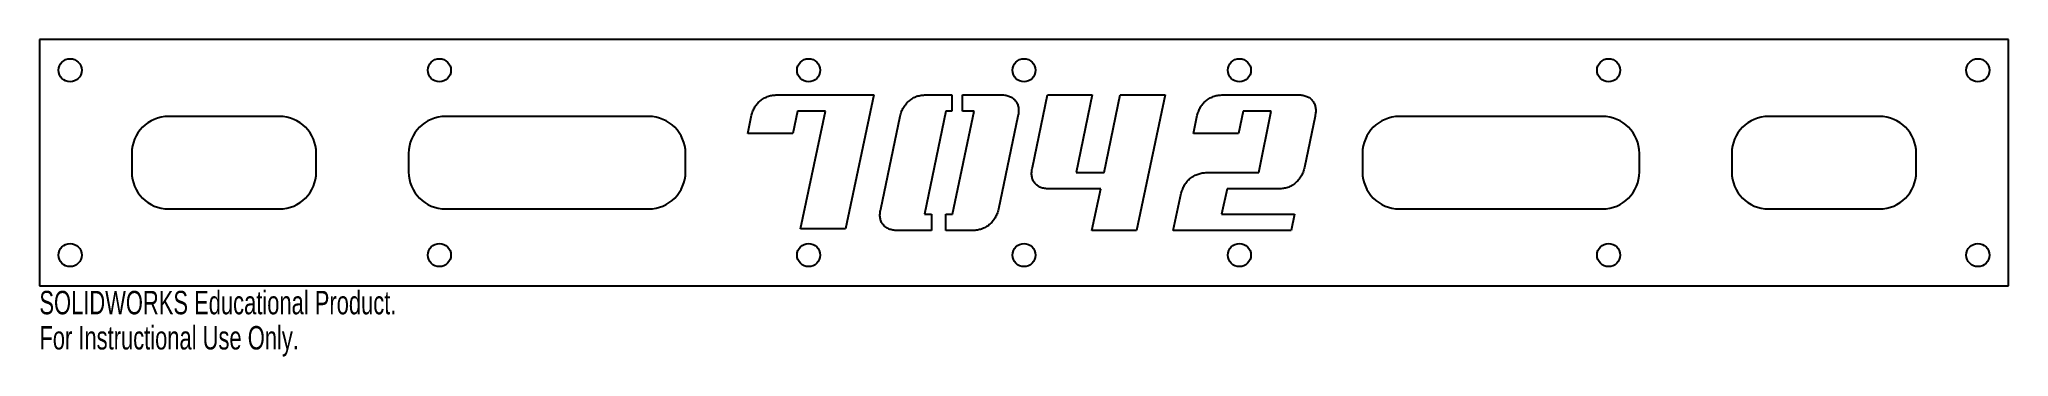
# Model space of a CAD drawing. Header units: millimetres. Extents: x -203 to 203, y -40 to 25.
import ezdxf

# ---------------------------------------------------------------- set-up
doc = ezdxf.new("R2010")
doc.units = ezdxf.units.MM
doc.styles.add('SLDTEXTSTYLE0', font='TXT', dxfattribs={"width": 0.7})

msp = doc.modelspace()

# ---------------------------------------------------------------- linework, layer by layer
at = {"color": 7, "linetype": 'Continuous', "lineweight": 25}
for p, q in [((203.2, 25.4), (-203.2, 25.4)), ((-203.2, 25.4), (-203.2, -25.4)), ((203.2, -25.4), (203.2, 25.4)), ((-50.95, 13.97), (-30.99, 13.97)), ((-30.99, 13.97), (-36.87, -13.64)), ((-20.29, 13.97), (-14.9, 13.97)), ((-14.9, 13.97), (-14.9, 10.62)), ((-12.69, 10.62), (-12.69, 13.97)), ((-12.69, 13.97), (-4.68, 13.97)), ((1.72, -0.99), (4.82, 13.97)), ((4.82, 13.97), (14.07, 13.97)), ((14.07, 13.97), (10.77, -2.05)), ((16.57, -2.05), (19.87, 13.97)), ((19.87, 13.97), (29.12, 13.97)), ((29.12, 13.97), (23.25, -13.97)), ((41.03, 13.97), (56.64, 13.97)), ((-153.67, 9.53), (-176.53, 9.53)), ((-77.47, 9.53), (-119.38, 9.53)), ((-56.98, 6.03), (-56.22, 9.77)), ((-46.76, 10.62), (-47.73, 6.03)), ((-40.97, 10.62), (-46.76, 10.62)), ((-46.12, -13.64), (-40.97, 10.62)), ((-29.58, -9.6), (-25.56, 9.6)), ((-16.1, 10.62), (-20.53, -10.62)), ((-14.9, 10.62), (-16.1, 10.62)), ((-14.74, -10.62), (-10.31, 10.62)), ((-10.31, 10.62), (-12.69, 10.62)), ((-1.25, 9.6), (-5.28, -9.6)), ((34.99, 6.03), (35.76, 9.77)), ((45.22, 10.62), (44.25, 6.03)), ((51.01, 10.62), (45.22, 10.62)), ((48.43, -2.05), (51.01, 10.62)), ((60.06, 9.56), (57.89, -0.99)), ((119.38, 9.53), (77.47, 9.53)), ((176.53, 9.53), (153.67, 9.53)), ((-47.73, 6.03), (-56.98, 6.03)), ((44.25, 6.03), (34.99, 6.03)), ((-184.15, 1.91), (-184.15, -1.91)), ((-146.05, -1.91), (-146.05, 1.91)), ((-127, 1.91), (-127, -1.91)), ((-69.85, -1.91), (-69.85, 1.91)), ((69.85, 1.91), (69.85, -1.91)), ((127, -1.91), (127, 1.91)), ((146.05, 1.91), (146.05, -1.91)), ((184.15, -1.91), (184.15, 1.91)), ((10.77, -2.05), (16.57, -2.05)), ((37.74, -2.05), (48.43, -2.05)), ((15.84, -5.4), (5.14, -5.4)), ((13.99, -13.97), (15.84, -5.4)), ((30.81, -13.97), (32.46, -6.31)), ((41.91, -5.4), (40.79, -10.62)), ((52.62, -5.4), (41.91, -5.4)), ((-176.53, -9.53), (-153.67, -9.53)), ((-119.38, -9.53), (-77.47, -9.53)), ((-20.53, -10.62), (-19.12, -10.62)), ((-19.12, -10.62), (-19.12, -13.97)), ((-16.11, -13.97), (-16.11, -10.62)), ((-16.11, -10.62), (-14.74, -10.62)), ((40.79, -10.62), (55.84, -10.62)), ((55.84, -10.62), (55.11, -13.97)), ((77.47, -9.53), (119.38, -9.53)), ((153.67, -9.53), (176.53, -9.53)), ((-36.87, -13.64), (-46.12, -13.64)), ((-19.12, -13.97), (-26.16, -13.97)), ((-10.55, -13.97), (-16.11, -13.97)), ((23.25, -13.97), (13.99, -13.97)), ((55.11, -13.97), (30.81, -13.97)), ((-203.2, -25.4), (203.2, -25.4))]:
    msp.add_line(p, q, dxfattribs=at)
for centre in [(-196.85, 19.05), (-120.65, 19.05), (-44.45, 19.05), (0, 19.05), (44.45, 19.05), (120.65, 19.05), (196.85, 19.05), (-196.85, -19.05), (-120.65, -19.05), (-44.45, -19.05), (0, -19.05), (44.45, -19.05), (120.65, -19.05), (196.85, -19.05)]:
    msp.add_circle(centre, 2.38, dxfattribs=at)
for centre, start, end in [((-176.53, 1.91), 90, 180), ((-153.67, 1.91), 0, 90), ((-119.38, 1.91), 90, 180), ((-77.47, 1.91), 0, 90), ((77.47, 1.91), 90, 180), ((119.38, 1.91), 0, 90), ((153.67, 1.91), 90, 180), ((176.53, 1.91), 0, 90), ((-176.53, -1.91), 180, 270), ((-153.67, -1.91), 270, 0), ((-119.38, -1.91), 180, 270), ((-77.47, -1.91), 270, 0), ((77.47, -1.91), 180, 270), ((119.38, -1.91), 270, 0), ((153.67, -1.91), 180, 270), ((176.53, -1.91), 270, 0)]:
    msp.add_arc(centre, 7.62, start, end, dxfattribs=at)
for points, knots in [([(-56.22, 9.77), (-56.13, 10.08), (-55.97, 10.68), (-55.55, 11.51), (-55.01, 12.23), (-54.34, 12.85), (-53.59, 13.35), (-52.76, 13.71), (-51.87, 13.93), (-51.26, 13.96), (-50.95, 13.97)], [0, 0, 0, 0, 0.131271, 0.255488, 0.378084, 0.502329, 0.626739, 0.748626, 0.871937, 1, 1, 1, 1]), ([(-25.56, 9.6), (-25.47, 9.92), (-25.31, 10.54), (-24.89, 11.39), (-24.35, 12.15), (-23.68, 12.79), (-22.93, 13.32), (-22.1, 13.7), (-21.21, 13.93), (-20.6, 13.96), (-20.29, 13.97)], [0, 0, 0, 0, 0.132815, 0.259166, 0.382865, 0.507726, 0.631803, 0.752601, 0.874029, 1, 1, 1, 1]), ([(-4.68, 13.97), (-4.52, 13.97), (-4.21, 13.96), (-3.76, 13.9), (-3.35, 13.81), (-2.96, 13.68), (-2.61, 13.51), (-2.29, 13.31), (-2.01, 13.06), (-1.76, 12.78), (-1.54, 12.47), (-1.36, 12.13), (-1.23, 11.77), (-1.15, 11.38), (-1.11, 10.97), (-1.11, 10.53), (-1.16, 10.07), (-1.22, 9.76), (-1.25, 9.6)], [0, 0, 0, 0, 0.072402, 0.140039, 0.204258, 0.265644, 0.324445, 0.381226, 0.438171, 0.495033, 0.552067, 0.609684, 0.667733, 0.727264, 0.789338, 0.855515, 0.925578, 1, 1, 1, 1]), ([(35.76, 9.77), (35.85, 10.08), (36.01, 10.68), (36.43, 11.51), (36.97, 12.23), (37.64, 12.85), (38.39, 13.35), (39.22, 13.71), (40.11, 13.93), (40.72, 13.96), (41.03, 13.97)], [0, 0, 0, 0, 0.131271, 0.255488, 0.378084, 0.502329, 0.626739, 0.748626, 0.871937, 1, 1, 1, 1]), ([(56.64, 13.97), (56.8, 13.97), (57.11, 13.96), (57.55, 13.9), (57.97, 13.81), (58.36, 13.68), (58.71, 13.51), (59.03, 13.3), (59.31, 13.06), (59.56, 12.77), (59.78, 12.46), (59.96, 12.11), (60.08, 11.75), (60.17, 11.36), (60.2, 10.94), (60.21, 10.5), (60.16, 10.03), (60.1, 9.72), (60.06, 9.56)], [0, 0, 0, 0, 0.072032, 0.139324, 0.203215, 0.264571, 0.323072, 0.379563, 0.436217, 0.493446, 0.55091, 0.608234, 0.666814, 0.726041, 0.788671, 0.855388, 0.925094, 1, 1, 1, 1]), ([(5.14, -5.4), (4.98, -5.4), (4.68, -5.39), (4.23, -5.33), (3.81, -5.24), (3.43, -5.11), (3.08, -4.94), (2.76, -4.73), (2.47, -4.49), (2.22, -4.2), (2, -3.89), (1.83, -3.54), (1.7, -3.18), (1.62, -2.79), (1.57, -2.37), (1.58, -1.93), (1.63, -1.47), (1.69, -1.15), (1.72, -0.99)], [0, 0, 0, 0, 0.072012, 0.139285, 0.203158, 0.264496, 0.322981, 0.379455, 0.436093, 0.493889, 0.551337, 0.608246, 0.66681, 0.726021, 0.788725, 0.855429, 0.925115, 1, 1, 1, 1]), ([(32.46, -6.31), (32.55, -6), (32.71, -5.39), (33.13, -4.56), (33.67, -3.82), (34.34, -3.2), (35.09, -2.68), (35.92, -2.32), (36.81, -2.08), (37.42, -2.06), (37.74, -2.05)], [0, 0, 0, 0, 0.1311462, 0.2559471, 0.378993, 0.5034888, 0.6279442, 0.7493317, 0.8720068, 1, 1, 1, 1]), ([(57.89, -0.99), (57.8, -1.31), (57.64, -1.93), (57.22, -2.8), (56.68, -3.57), (56.01, -4.21), (55.27, -4.75), (54.44, -5.12), (53.55, -5.36), (52.93, -5.39), (52.62, -5.4)], [0, 0, 0, 0, 0.1330156, 0.2602559, 0.3840809, 0.5089741, 0.632347, 0.752647, 0.8737692, 1, 1, 1, 1]), ([(-26.16, -13.97), (-26.32, -13.97), (-26.63, -13.96), (-27.08, -13.9), (-27.49, -13.81), (-27.88, -13.68), (-28.23, -13.51), (-28.55, -13.31), (-28.83, -13.06), (-29.08, -12.78), (-29.3, -12.47), (-29.47, -12.13), (-29.6, -11.77), (-29.68, -11.38), (-29.73, -10.97), (-29.72, -10.53), (-29.67, -10.07), (-29.61, -9.76), (-29.58, -9.6)], [0, 0, 0, 0, 0.072424, 0.140081, 0.204319, 0.265724, 0.324543, 0.38134, 0.438302, 0.495182, 0.552233, 0.609467, 0.667533, 0.727082, 0.789268, 0.855471, 0.925555, 1, 1, 1, 1]), ([(-5.28, -9.6), (-5.37, -9.92), (-5.53, -10.54), (-5.95, -11.39), (-6.49, -12.15), (-7.16, -12.79), (-7.91, -13.32), (-8.73, -13.7), (-9.62, -13.93), (-10.24, -13.96), (-10.55, -13.97)], [0, 0, 0, 0, 0.1327962, 0.2591303, 0.3828125, 0.5076564, 0.631072, 0.751853, 0.8732645, 1, 1, 1, 1])]:
    msp.add_open_spline(points, degree=3, knots=knots, dxfattribs=at)

# ---------------------------------------------------------------- texts
at = {"color": 7, "linetype": 'Continuous', "char_height": 4.8336, "attachment_point": 1, "style": 'SLDTEXTSTYLE0'}
for s, insert in [('SOLIDWORKS Educational Product.', (-203.2, -26.42)), ('For Instructional Use Only.', (-203.2, -33.67))]:
    msp.add_mtext(s, dxfattribs=dict(at, insert=insert))

doc.saveas('drawing.dxf')
